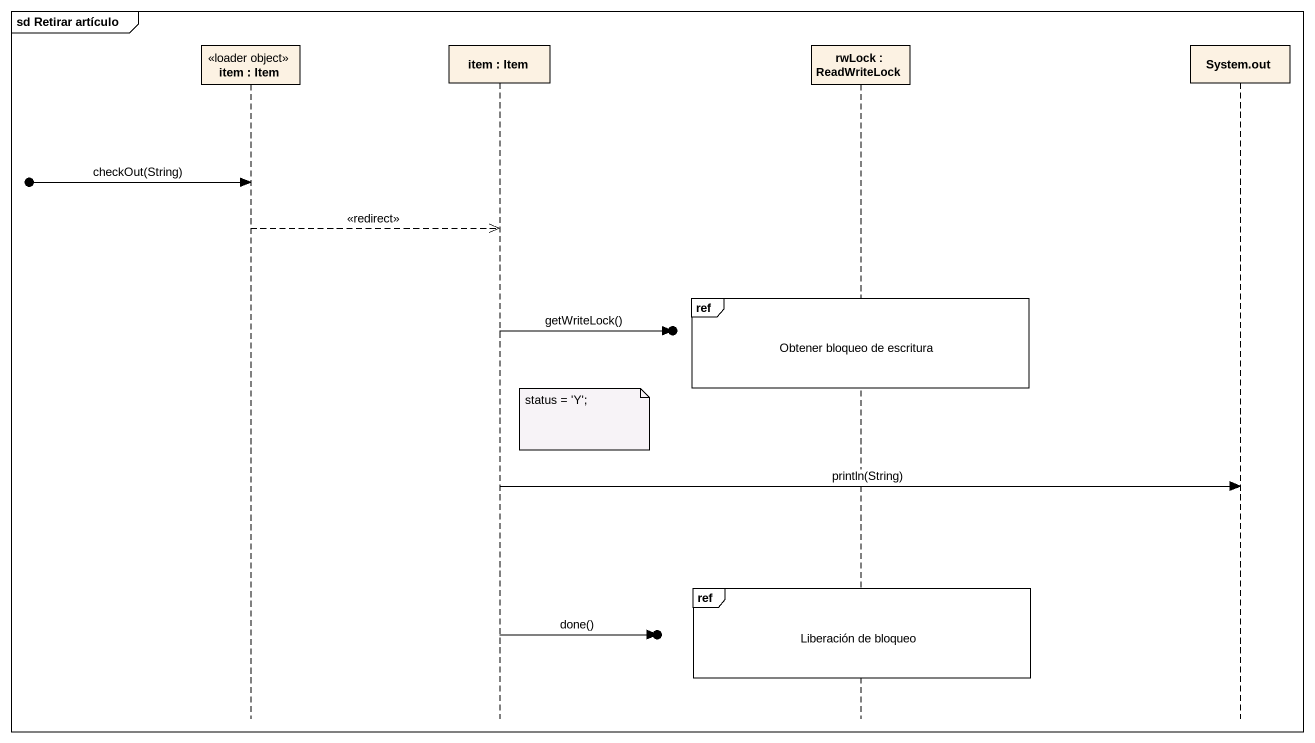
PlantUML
@startuml
mainframe sd Retirar artículo
hide footbox
participant "item : Item" as item <<loader object>>
participant "item : Item" as item_2
participant "rwLock : ReadWriteLock" as rwLock
participant "System.out" as System_out

[o-> item : checkOut(String)
item -->> item_2 : <<redirect>>
ref over rwLock : Obtener bloqueo de escritura
item_2 ->o] : getWriteLock()
note right of item_2 : status = 'Y';
item_2 -> System_out : println(String)
ref over rwLock : Liberación de bloqueo
item_2 ->o] : done()
@enduml
